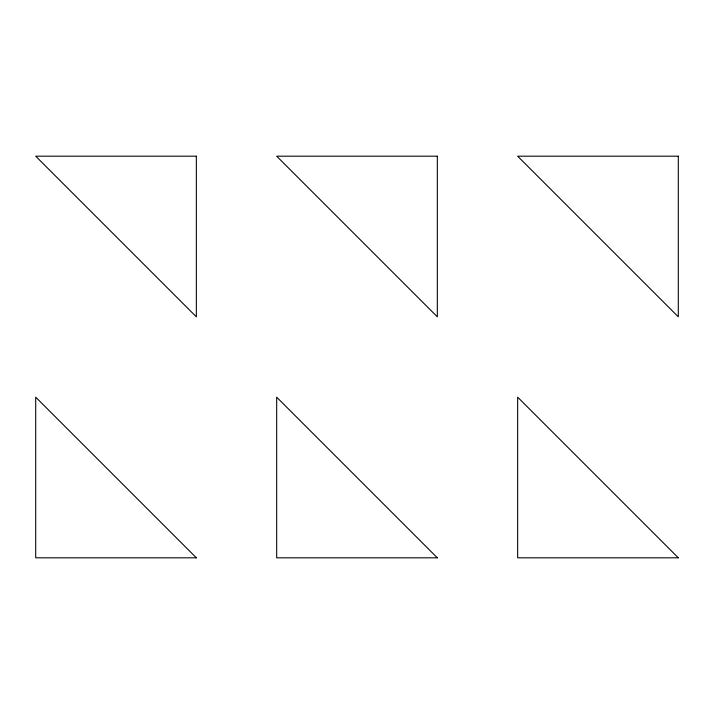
<?xml version="1.0" encoding="UTF-8"?>
<svg xmlns="http://www.w3.org/2000/svg" width="714" height="714" viewBox="0 0 714 714"><rect width="100%" height="100%" fill="white"/><g stroke="black" fill="none" stroke-linecap="round" stroke-linejoin="round"><path stroke-width="1.07" d="M196.35 156.188L35.7 156.188L196.35 316.837L196.35 156.188M437.325 156.188L276.675 156.188L437.325 316.837L437.325 156.188M678.3 156.188L517.65 156.188L678.3 316.837L678.3 156.188M196.35 557.812L35.7 557.812L35.7 397.162L196.35 557.812M437.325 557.812L276.675 557.812L276.675 397.162L437.325 557.812M678.3 557.812L517.65 557.812L517.65 397.162L678.3 557.812"/></g></svg>
